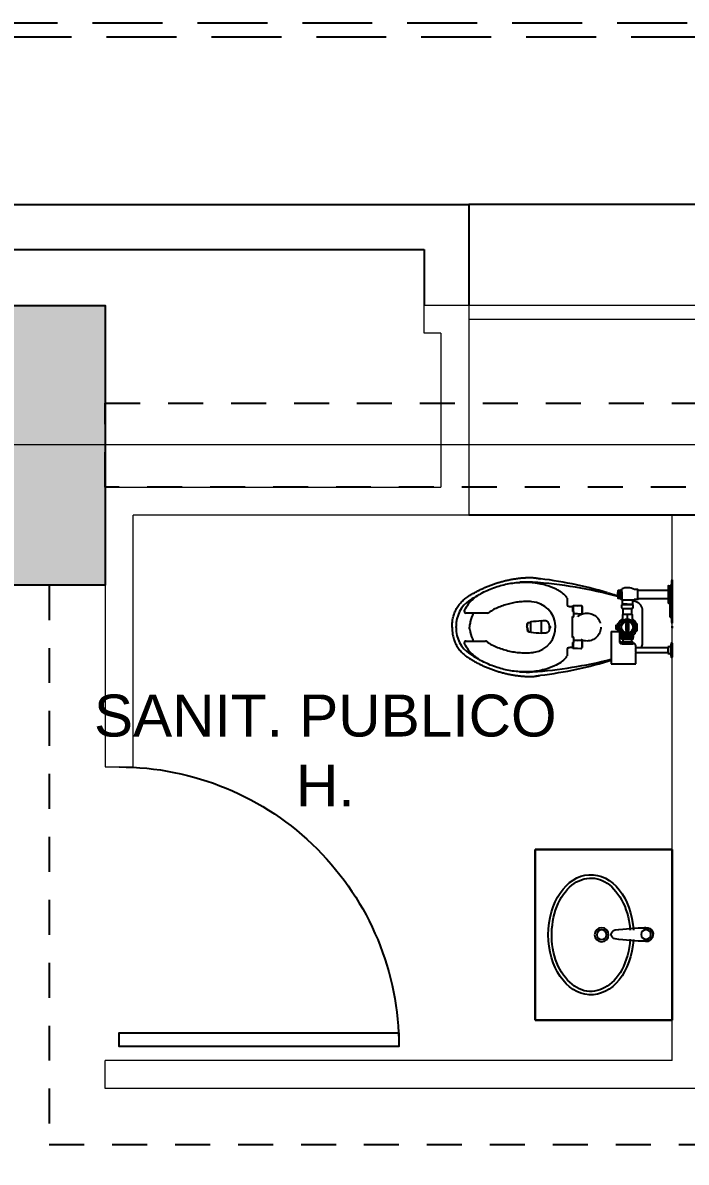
# Model space of a CAD drawing. Header units: metres. Extents: x -22 to 564, y 0 to 143.
# Drawn here: x 128.185 to 130.556, y 51.712 to 55.785 of the extents above; entities that cross this region are included whole.
import ezdxf
from ezdxf.enums import TextEntityAlignment as Align

# ---------------------------------------------------------------- set-up
doc = ezdxf.new("R2010")
doc.units = ezdxf.units.M
for name, pattern in [('EJES630', [6.3, 5.5, -0.4, 0, -0.4]), ('XREF 1N NEURO-ONCOLOGIA$0$CONJUNTO TLAHUAC$0$HIDDEN2', [0.1875, 0.125, -0.0625]), ('XREF 1N NEURO-ONCOLOGIA$0$DASHED2', [0.375, 0.25, -0.125]), ('XREF 1N NEURO-ONCOLOGIA$0$HIDDEN2', [0.1875, 0.125, -0.0625])]:
    doc.linetypes.add(name, pattern=pattern)
for name, color, linetype, lineweight in [('EJES', 11, 'EJES630', 0), ('XREF 1N NEURO-ONCOLOGIA$0$HERRERIAS', 1, 'Continuous', 18), ('XREF 1N NEURO-ONCOLOGIA$0$MUROS DE TABLAROCA', 150, 'Continuous', 13)]:
    doc.layers.add(name, color=color, linetype=linetype, lineweight=lineweight)
for name, color, linetype in [('TEXTO', 7, 'Continuous'), ('XREF 1N NEURO-ONCOLOGIA$0$-CG-M-WALL', 7, 'Continuous'), ('XREF 1N NEURO-ONCOLOGIA$0$COLUMNAS', 6, 'Continuous'), ('XREF 1N NEURO-ONCOLOGIA$0$CONTRAVENTEOS', 6, 'XREF 1N NEURO-ONCOLOGIA$0$HIDDEN2'), ('XREF 1N NEURO-ONCOLOGIA$0$LAMINA MULTIPERFORADA', 9, 'Continuous'), ('XREF 1N NEURO-ONCOLOGIA$0$Mobiliario Fijo', 40, 'Continuous'), ('XREF 1N NEURO-ONCOLOGIA$0$MUROS BAJOS', 2, 'Continuous'), ('XREF 1N NEURO-ONCOLOGIA$0$NOVIDESA', 11, 'Continuous'), ('XREF 1N NEURO-ONCOLOGIA$0$PROYECCIÓN', 8, 'XREF 1N NEURO-ONCOLOGIA$0$CONJUNTO TLAHUAC$0$HIDDEN2'), ('XREF 1N NEURO-ONCOLOGIA$0$PUERTAS', 253, 'Continuous'), ('XREF 1N NEURO-ONCOLOGIA$0$TEX-MOB', 4, 'Continuous')]:
    doc.layers.add(name, color=color, linetype=linetype)
doc.styles.add('100 LOCALES 25', font='arial.ttf', dxfattribs={"height": 0.25})
doc.styles.add('XREF 1N NEURO-ONCOLOGIA$0$HANDLET', font='romans.shx')

# ---------------------------------------------------------------- blocks, each defined once
blk = doc.blocks.new('XREF 1N NEURO-ONCOLOGIA$0$C-1')
at = {"layer": 'XREF 1N NEURO-ONCOLOGIA$0$-CG-M-WALL', "true_color": 0x636466}
h = blk.add_hatch(color=251, dxfattribs=at)
h.dxf.hatch_style = 1
h.paths.add_polyline_path([(-0.5, -0.5), (-0.5, 0.5), (0.5, 0.5), (0.5, -0.5)])
blk.add_lwpolyline([(-0.5, -0.5), (-0.5, 0.5), (0.5, 0.5), (0.5, -0.5)], close=True)
blk = doc.blocks.new('XREF 1N NEURO-ONCOLOGIA$0$XREF PB NEURO-ONCOLOGIA$0$XR-02$0$LAVABO.NORMATIVO')
for p, q in [((-0.305, -0.49), (-0.305, 0)), ((-0.305, 0), (0.305, 0)), ((0.305, 0), (-0.305, 0)), ((-0.305, 0), (-0.305, -0.49)), ((0.305, -0.49), (0.305, 0)), ((0.305, 0), (0.305, -0.49)), ((0.305, -0.49), (-0.305, -0.49)), ((-0.305, -0.49), (0.305, -0.49))]:
    blk.add_line(p, q)
for centre, radius in [((0.001, -0.0938), 0.0171), ((0, -0.2523), 0.025), ((0, -0.2523), 0.0175)]:
    blk.add_circle(centre, radius)
for centre, radius, start, end in [((0.001, -0.0938), 0.0254, 0, 198.6555), ((0.001, -0.0938), 0.0242, 359.5329, 180.4671), ((0.8216, -0.0871), 0.8447, 180.4671, 187.9569), ((-0.8195, -0.0871), 0.8447, 352.0431, 359.5329), ((0.0011, -0.0938), 0.0254, 341.3375, 0.0036), ((0.001, -0.2018), 0.0162, 187.9569, 352.0431)]:
    blk.add_arc(centre, radius, start, end)
blk.add_ellipse((0, -0.2907), major_axis=(-0.215, 0), ratio=0.709302, start_param=4.791428, end_param=10.916607)
blk.add_open_spline([(-0.0163, -0.1507), (-0.0558, -0.153), (-0.0942, -0.1635), (-0.1837, -0.2123), (-0.2121, -0.2654), (-0.1879, -0.3629), (-0.1336, -0.4082), (0.0089, -0.4403), (0.0926, -0.4256), (0.1966, -0.3523), (0.2151, -0.2979), (0.1733, -0.2026), (0.1106, -0.1621), (0.0301, -0.1518), (0.0232, -0.1511), (0.0163, -0.1507)], degree=3, knots=[4.791428, 4.791428, 4.791428, 4.791428, 5.367357, 5.367357, 6.457084, 6.457084, 7.54681, 7.54681, 8.636537, 8.636537, 9.726264, 9.726264, 10.81599, 10.81599, 10.916607, 10.916607, 10.916607, 10.916607])
blk = doc.blocks.new('XREF 1N NEURO-ONCOLOGIA$0$XR-02$0$tzf-17 con tapa')
for p, q in [((0.1361, -0.2187), (0.2509, -0.2187)), ((0.0436, -0.3379), (0.0434, -0.3256)), ((0.0436, -0.3255), (0.0436, -0.3536)), ((0.047, -0.3219), (0.0471, -0.3219)), ((0.0472, -0.3219), (0.052, -0.3219)), ((0.069, -0.3222), (0.0472, -0.3219)), ((0.052, -0.3219), (0.0638, -0.3219)), ((0.0638, -0.3219), (0.0688, -0.3219)), ((0.1675, -0.3381), (0.1673, -0.3258)), ((0.1675, -0.3258), (0.1675, -0.353)), ((0.171, -0.3221), (0.1711, -0.3221)), ((0.1712, -0.3221), (0.1759, -0.3221)), ((0.1929, -0.3224), (0.1712, -0.3221)), ((0.1759, -0.3221), (0.1878, -0.3221)), ((0.1878, -0.3221), (0.1927, -0.3221)), ((0.0436, -0.3536), (0.0639, -0.3539)), ((0.0438, -0.3536), (0.0438, -0.3536)), ((0.0446, -0.3536), (0.0438, -0.3536)), ((0.0438, -0.3536), (0.0438, -0.3538)), ((0.0438, -0.3538), (0.0438, -0.3539)), ((0.0464, -0.3627), (0.0438, -0.3539)), ((0.0447, -0.3536), (0.0446, -0.3536)), ((0.0447, -0.3536), (0.047, -0.3536)), ((0.0464, -0.3636), (0.0464, -0.3598)), ((0.0505, -0.3562), (0.0639, -0.3563)), ((0.0639, -0.353), (0.0825, -0.353)), ((0.0639, -0.353), (0.0639, -0.3563)), ((0.0718, -0.353), (0.0726, -0.326)), ((0.0722, -0.3384), (0.072, -0.353)), ((0.0835, -0.3539), (0.0835, -0.3562)), ((0.1563, -0.3562), (0.1563, -0.3539)), ((0.1572, -0.353), (0.1749, -0.353)), ((0.1759, -0.3539), (0.1759, -0.3562)), ((0.1759, -0.3539), (0.1957, -0.3542)), ((0.1959, -0.3541), (0.1934, -0.3629)), ((0.1934, -0.3598), (0.1934, -0.3636)), ((0.1957, -0.3542), (0.1965, -0.3262)), ((0.196, -0.3539), (0.1957, -0.3539)), ((0.1959, -0.3541), (0.196, -0.354)), ((0.1962, -0.3386), (0.196, -0.3539)), ((0.196, -0.354), (0.196, -0.3539)), ((0.013, -0.3779), (0.0136, -0.3779)), ((0.0152, -0.377), (0.0153, -0.3768)), ((0.017, -0.3758), (0.0175, -0.3758)), ((0.0175, -0.3758), (0.0411, -0.3758)), ((0.0457, -0.3721), (0.0457, -0.3698)), ((0.1941, -0.3698), (0.1941, -0.3721)), ((0.1986, -0.3758), (0.2223, -0.3758)), ((0.2223, -0.3758), (0.2228, -0.3758)), ((0.2268, -0.3779), (0.2251, -0.3779)), ((0.1173, -0.4379), (0.1141, -0.4387)), ((0.1256, -0.4387), (0.1141, -0.4387)), ((0.1224, -0.4379), (0.1256, -0.4387)), ((0.1415, -0.4666), (0.0983, -0.4666)), ((0.0292, -0.5014), (0.0292, -0.5014)), ((0.138, -0.5057), (0.1017, -0.5057)), ((0.1023, -0.5057), (0.1028, -0.5081)), ((0.1199, -0.5182), (0.1199, -0.5191)), ((0.1374, -0.5057), (0.137, -0.5081)), ((0.0698, -0.6597), (0.0698, -0.7362)), ((0.1699, -0.7362), (0.1699, -0.6674)), ((0.1137, -0.724), (0.1199, -0.724)), ((0.1261, -0.724), (0.1199, -0.724))]:
    blk.add_line(p, q)
at = {"linetype": 'XREF 1N NEURO-ONCOLOGIA$0$HIDDEN2', "ltscale": 0.25}
blk.add_circle((0.1199, -0.305), 0.05, dxfattribs=at)
for centre, radius, start, end in [((1.3634, -0.6427), 1.4264, 163.2334, 173.7464), ((1.3634, -0.6427), 1.4264, 162.7735, 163.1187), ((-1.3126, -0.6105), 1.5966, 4.0028, 14.2041), ((-1.1368, -0.6451), 1.4396, 17.1303, 17.2305), ((-1.1228, -0.6426), 1.4255, 16.8408, 17.2004), ((-1.1228, -0.6426), 1.4255, 6.2485, 16.8299), ((0.047, -0.3255), 0.00364, 90, 180.8185), ((0.0472, -0.3255), 0.00364, 89.1815, 180), ((0.0688, -0.3255), 0.00364, 26.429, 90), ((0.0689, -0.3259), 0.00364, 358.3631, 89.1815), ((0.171, -0.3258), 0.00364, 90, 180.8185), ((0.1712, -0.3258), 0.00364, 89.1815, 180), ((0.1927, -0.3258), 0.00364, 26.429, 90), ((0.1929, -0.3261), 0.00364, 358.3631, 89.1815), ((0.0447, -0.3536), 0.00091, 180.8185, 196.1443), ((0.0825, -0.3539), 0.00091, 0, 90), ((0.1195, -12.4585), 12.1022, 89.8216, 90.17503), ((0.1572, -0.3539), 0.00091, 90, 180), ((0.1749, -0.3539), 0.00091, 0, 90), ((0.1668, 2.1477), 2.504, 270.1875, 270.5141), ((0.1951, -0.3539), 0.00091, 343.8557, 359.1815), ((0.1165, -0.496), 0.1575, 131.7258, 132.3304), ((0.013, -0.3799), 0.00196, 89.3673, 131.099), ((0.0136, -0.3761), 0.00184, 269.3463, 330.6492), ((0.017, -0.3777), 0.00195, 90.4112, 151.5615), ((0.0411, -0.3712), 0.00455, 270, 0), ((0.1986, -0.3712), 0.00455, 180, 270), ((0.2227, -0.3777), 0.00195, 28.4386, 89.5888), ((0.2268, -0.3799), 0.00198, 49.0875, 90.4462), ((0.1243, -0.4948), 0.156, 47.6682, 48.2772), ((0.12, -0.5079), 0.091, 9.2548, 175.9387), ((0.1185, -0.4367), 0.000598, 317.9323, 342.9776), ((0.1213, -0.4367), 0.000597, 196.9872, 222.103), ((0.6388, -0.4383), 0.5413, 182.9967, 187.144), ((-0.387, -0.4394), 0.5292, 352.8086, 357.0508), ((0.2514, -0.5194), 0.2925, 175.9969, 184.8615), ((0.1193, -0.5183), 0.000937, 263.4365, 309.8712), ((0.1205, -0.5183), 0.000937, 230.1288, 276.5635), ((-0.0117, -0.5194), 0.2925, 355.0124, 4.0031), ((0.0625, -0.6597), 0.00728, 0, 37.067), ((0.1772, -0.6674), 0.00728, 142.0152, 180), ((0.3718, -0.4971), 0.415, 208.3551, 213.0094), ((0.1136, -0.6649), 0.1071, 213.0094, 272.1861), ((0.1396, -0.5584), 0.1676, 245.3845, 256.7621), ((0.1396, -0.5584), 0.1676, 256.7621, 258.2805), ((0.1396, -0.5584), 0.1676, 258.2805, 261.1157), ((0.1261, -0.6649), 0.1071, 267.8139, 326.9906), ((0.1002, -0.5584), 0.1676, 278.8843, 281.7195), ((0.1002, -0.5584), 0.1676, 281.7195, 283.2379), ((0.1002, -0.5584), 0.1676, 283.2379, 294.6155), ((-0.1321, -0.4971), 0.415, 326.9906, 331.7101), ((0.0625, -0.7362), 0.00728, 238.4381, 0), ((0.1199, -0.8279), 0.056, 90, 92.1861), ((0.1199, -0.8279), 0.056, 87.8139, 90), ((0.1772, -0.7362), 0.00728, 180, 301.5619)]:
    blk.add_arc(centre, radius, start, end)
blk.add_ellipse((0.2304, -0.4263), major_axis=(-0.0713, 0.1429), ratio=0.110156, start_param=-1.280538, end_param=-1.272211)
for points, knots in [([(0.0457, -0.3698), (0.0457, -0.3695), (0.0457, -0.3691), (0.0459, -0.3682), (0.046, -0.3678), (0.0461, -0.3667), (0.0462, -0.3661), (0.0463, -0.3649), (0.0464, -0.3643), (0.0464, -0.3636)], [0, 0, 0, 0, 0.25, 0.25, 0.5, 0.5, 0.75, 0.75, 1, 1, 1, 1]), ([(0.0464, -0.3598), (0.0463, -0.3595), (0.0464, -0.3593), (0.0465, -0.3588), (0.0465, -0.3586), (0.0468, -0.3582), (0.0469, -0.358), (0.0472, -0.3576), (0.0474, -0.3574), (0.0477, -0.357), (0.048, -0.3569), (0.0484, -0.3566), (0.0487, -0.3565), (0.0492, -0.3564), (0.0494, -0.3563), (0.05, -0.3562), (0.0502, -0.3562), (0.0505, -0.3562)], [0, 0, 0, 0, 0.125, 0.125, 0.25, 0.25, 0.375, 0.375, 0.5, 0.5, 0.625, 0.625, 0.75, 0.75, 0.875, 0.875, 1, 1, 1, 1]), ([(0.1892, -0.3562), (0.1895, -0.3562), (0.1898, -0.3562), (0.1903, -0.3563), (0.1906, -0.3564), (0.1911, -0.3565), (0.1913, -0.3566), (0.1918, -0.3569), (0.192, -0.357), (0.1924, -0.3574), (0.1926, -0.3576), (0.1929, -0.358), (0.193, -0.3582), (0.1932, -0.3586), (0.1933, -0.3588), (0.1934, -0.3593), (0.1934, -0.3595), (0.1934, -0.3598)], [0, 0, 0, 0, 0.125, 0.125, 0.25, 0.25, 0.375, 0.375, 0.5, 0.5, 0.625, 0.625, 0.75, 0.75, 0.875, 0.875, 1, 1, 1, 1]), ([(0.1934, -0.3636), (0.1934, -0.3643), (0.1934, -0.3649), (0.1935, -0.3661), (0.1936, -0.3667), (0.1938, -0.3678), (0.1939, -0.3682), (0.194, -0.3691), (0.1941, -0.3695), (0.1941, -0.3698)], [0, 0, 0, 0, 0.25, 0.25, 0.5, 0.5, 0.75, 0.75, 1, 1, 1, 1]), ([(0.0587, -0.7424), (0.0514, -0.7379), (0.0443, -0.7332), (0.0341, -0.7253), (0.0309, -0.7226), (0.0246, -0.7167), (0.0217, -0.7136), (0.0133, -0.7038), (0.0083, -0.6969), (-0.0006, -0.6826), (-0.0046, -0.6752), (-0.0119, -0.6599), (-0.0152, -0.6521), (-0.0212, -0.6361), (-0.0239, -0.628), (-0.0288, -0.6117), (-0.031, -0.6035), (-0.0348, -0.5869), (-0.0363, -0.5785), (-0.0386, -0.5616), (-0.0394, -0.5532), (-0.0404, -0.5364), (-0.0406, -0.528), (-0.0404, -0.5112), (-0.04, -0.5028), (-0.0387, -0.4902), (-0.0381, -0.486), (-0.0367, -0.4776), (-0.0359, -0.4734), (-0.0331, -0.4608), (-0.0308, -0.4526), (-0.0269, -0.4403), (-0.0255, -0.4363), (-0.0232, -0.4303), (-0.0224, -0.4283), (-0.0208, -0.4243), (-0.0199, -0.4224), (-0.0173, -0.4165), (-0.0154, -0.4127), (-0.0112, -0.4053), (-0.0089, -0.4017), (-0.004, -0.3948), (-0.0013, -0.3915), (0.0043, -0.3853), (0.0073, -0.3823), (0.0104, -0.3795)], [0, 0, 0, 0, 0.0625, 0.0625, 0.09375, 0.09375, 0.125, 0.125, 0.1875, 0.1875, 0.25, 0.25, 0.3125, 0.3125, 0.375, 0.375, 0.4375, 0.4375, 0.5, 0.5, 0.5625, 0.5625, 0.625, 0.625, 0.6875, 0.6875, 0.71875, 0.71875, 0.75, 0.75, 0.8125, 0.8125, 0.84375, 0.84375, 0.859375, 0.859375, 0.875, 0.875, 0.90625, 0.90625, 0.9375, 0.9375, 0.96875, 0.96875, 1, 1, 1, 1]), ([(0.2293, -0.3795), (0.2355, -0.3852), (0.2413, -0.3914), (0.2512, -0.4052), (0.2553, -0.4126), (0.2597, -0.4224), (0.2605, -0.4244), (0.2622, -0.4283), (0.263, -0.4303), (0.2652, -0.4363), (0.2666, -0.4404), (0.2706, -0.4527), (0.2729, -0.4609), (0.2765, -0.4775), (0.2779, -0.4858), (0.2797, -0.5026), (0.2802, -0.5111), (0.2804, -0.5281), (0.2801, -0.5367), (0.2791, -0.5537), (0.2783, -0.5622), (0.276, -0.5789), (0.2744, -0.5872), (0.2707, -0.6037), (0.2685, -0.6119), (0.2636, -0.6281), (0.2609, -0.6361), (0.2549, -0.6521), (0.2516, -0.66), (0.2442, -0.6753), (0.2402, -0.6828), (0.2335, -0.6936), (0.2311, -0.6971), (0.2261, -0.704), (0.2234, -0.7074), (0.2178, -0.7139), (0.2148, -0.717), (0.2087, -0.7228), (0.2054, -0.7255), (0.1954, -0.7332), (0.1883, -0.7379), (0.181, -0.7424)], [0, 0, 0, 0, 0.0625, 0.0625, 0.125, 0.125, 0.140625, 0.140625, 0.15625, 0.15625, 0.1875, 0.1875, 0.25, 0.25, 0.3125, 0.3125, 0.375, 0.375, 0.4375, 0.4375, 0.5, 0.5, 0.5625, 0.5625, 0.625, 0.625, 0.6875, 0.6875, 0.75, 0.75, 0.8125, 0.8125, 0.84375, 0.84375, 0.875, 0.875, 0.90625, 0.90625, 0.9375, 0.9375, 1, 1, 1, 1]), ([(0.1141, -0.4387), (0.1133, -0.4389), (0.1124, -0.4391), (0.1107, -0.4395), (0.1098, -0.4397), (0.1074, -0.4404), (0.1058, -0.4412), (0.103, -0.443), (0.1019, -0.4442), (0.0999, -0.4466), (0.0992, -0.4479), (0.098, -0.4507), (0.0977, -0.4521), (0.0974, -0.4543), (0.0974, -0.455), (0.0974, -0.4565), (0.0975, -0.4572), (0.0978, -0.4608), (0.098, -0.4637), (0.0983, -0.4666)], [0, 0, 0, 0, 0.0625, 0.0625, 0.125, 0.125, 0.25, 0.25, 0.375, 0.375, 0.5, 0.5, 0.625, 0.625, 0.6875, 0.6875, 0.75, 0.75, 1, 1, 1, 1]), ([(0.1189, -0.4371), (0.1189, -0.4372), (0.1188, -0.4372), (0.1187, -0.4373), (0.1186, -0.4373), (0.1184, -0.4375), (0.1183, -0.4375), (0.1179, -0.4377), (0.1176, -0.4378), (0.1173, -0.4379)], [0, 0, 0, 0, 0.125, 0.125, 0.25, 0.25, 0.5, 0.5, 1, 1, 1, 1]), ([(0.119, -0.4369), (0.1191, -0.4366), (0.1192, -0.4363), (0.1194, -0.4359), (0.1194, -0.4357), (0.1195, -0.4355), (0.1196, -0.4355), (0.1197, -0.4353), (0.1198, -0.4353), (0.12, -0.4353), (0.12, -0.4353), (0.1202, -0.4354), (0.1202, -0.4355), (0.1203, -0.4357), (0.1204, -0.4359), (0.1205, -0.4363), (0.1206, -0.4366), (0.1207, -0.4369)], [0, 0, 0, 0, 0.25, 0.25, 0.375, 0.375, 0.4375, 0.4375, 0.5, 0.5, 0.5625, 0.5625, 0.625, 0.625, 0.75, 0.75, 1, 1, 1, 1]), ([(0.1224, -0.4379), (0.1221, -0.4378), (0.1218, -0.4377), (0.1214, -0.4375), (0.1213, -0.4375), (0.1211, -0.4373), (0.121, -0.4373), (0.1209, -0.4372), (0.1209, -0.4372), (0.1208, -0.4371)], [0, 0, 0, 0, 0.5, 0.5, 0.75, 0.75, 0.875, 0.875, 1, 1, 1, 1]), ([(0.1256, -0.4387), (0.1265, -0.4389), (0.1273, -0.4391), (0.1291, -0.4395), (0.1299, -0.4397), (0.1324, -0.4404), (0.134, -0.4412), (0.1367, -0.443), (0.1379, -0.4442), (0.1398, -0.4466), (0.1406, -0.4479), (0.1417, -0.4507), (0.1421, -0.4521), (0.1423, -0.4543), (0.1423, -0.455), (0.1423, -0.4565), (0.1422, -0.4572), (0.1419, -0.4608), (0.1417, -0.4637), (0.1415, -0.4666)], [0, 0, 0, 0, 0.0625, 0.0625, 0.125, 0.125, 0.25, 0.25, 0.375, 0.375, 0.5, 0.5, 0.625, 0.625, 0.6875, 0.6875, 0.75, 0.75, 1, 1, 1, 1]), ([(0.0292, -0.5014), (0.0289, -0.5048), (0.0288, -0.5082), (0.0286, -0.5149), (0.0286, -0.5183), (0.0288, -0.5285), (0.0291, -0.5352), (0.0303, -0.5487), (0.0312, -0.5554), (0.0335, -0.5686), (0.0349, -0.5752), (0.0382, -0.5881), (0.0401, -0.5946), (0.0443, -0.6073), (0.0465, -0.6136), (0.0516, -0.6261), (0.0545, -0.6323), (0.0608, -0.6442), (0.0642, -0.6499), (0.0683, -0.6554)], [0, 0, 0, 0, 0.0625, 0.0625, 0.125, 0.125, 0.25, 0.25, 0.375, 0.375, 0.5, 0.5, 0.625, 0.625, 0.75, 0.75, 0.875, 0.875, 1, 1, 1, 1]), ([(0.1199, -0.5182), (0.1189, -0.518), (0.1178, -0.5179), (0.1158, -0.5177), (0.1148, -0.5176), (0.1117, -0.5172), (0.1097, -0.5169), (0.1072, -0.5164), (0.1067, -0.5163), (0.1058, -0.5159), (0.1054, -0.5156), (0.1047, -0.515), (0.1044, -0.5146), (0.104, -0.5139), (0.104, -0.5134), (0.1035, -0.5114), (0.1031, -0.5098), (0.1028, -0.5081)], [0, 0, 0, 0, 0.125, 0.125, 0.25, 0.25, 0.5, 0.5, 0.5625, 0.5625, 0.625, 0.625, 0.6875, 0.6875, 0.75, 0.75, 1, 1, 1, 1]), ([(0.1192, -0.5193), (0.1172, -0.519), (0.1153, -0.5188), (0.1114, -0.5182), (0.1094, -0.5179), (0.1071, -0.5174), (0.1066, -0.5172), (0.1057, -0.5168), (0.1054, -0.5165), (0.1047, -0.5157), (0.1044, -0.5153), (0.1041, -0.5145), (0.104, -0.514), (0.1035, -0.5117), (0.1031, -0.5099), (0.1028, -0.5081)], [0, 0, 0, 0, 0.25, 0.25, 0.5, 0.5, 0.5625, 0.5625, 0.625, 0.625, 0.6875, 0.6875, 0.75, 0.75, 1, 1, 1, 1]), ([(0.1199, -0.5182), (0.1209, -0.518), (0.1219, -0.5179), (0.124, -0.5177), (0.125, -0.5176), (0.128, -0.5172), (0.1301, -0.5169), (0.1326, -0.5164), (0.1331, -0.5163), (0.134, -0.5159), (0.1344, -0.5156), (0.1351, -0.515), (0.1353, -0.5146), (0.1357, -0.5139), (0.1358, -0.5134), (0.1363, -0.5114), (0.1366, -0.5098), (0.137, -0.5081)], [0, 0, 0, 0, 0.125, 0.125, 0.25, 0.25, 0.5, 0.5, 0.5625, 0.5625, 0.625, 0.625, 0.6875, 0.6875, 0.75, 0.75, 1, 1, 1, 1]), ([(0.1206, -0.5193), (0.1225, -0.519), (0.1245, -0.5188), (0.1284, -0.5182), (0.1303, -0.5179), (0.1327, -0.5174), (0.1332, -0.5172), (0.134, -0.5168), (0.1344, -0.5165), (0.135, -0.5157), (0.1353, -0.5153), (0.1357, -0.5145), (0.1357, -0.514), (0.1362, -0.5117), (0.1366, -0.5099), (0.137, -0.5081)], [0, 0, 0, 0, 0.25, 0.25, 0.5, 0.5, 0.5625, 0.5625, 0.625, 0.625, 0.6875, 0.6875, 0.75, 0.75, 1, 1, 1, 1]), ([(0.1715, -0.6629), (0.1738, -0.66), (0.1759, -0.6569), (0.1798, -0.6506), (0.1816, -0.6474), (0.1868, -0.6376), (0.1898, -0.6308), (0.1953, -0.617), (0.1977, -0.61), (0.2021, -0.5959), (0.204, -0.5888), (0.2074, -0.5744), (0.2087, -0.5671), (0.2107, -0.5524), (0.2113, -0.545), (0.212, -0.5302), (0.2121, -0.5228), (0.2118, -0.5117), (0.2116, -0.508), (0.2111, -0.5025), (0.2109, -0.5006), (0.2105, -0.4978), (0.2104, -0.4969), (0.2101, -0.4951), (0.21, -0.4941), (0.2098, -0.4932)], [0, 0, 0, 0, 0.0625, 0.0625, 0.125, 0.125, 0.25, 0.25, 0.375, 0.375, 0.5, 0.5, 0.625, 0.625, 0.75, 0.75, 0.875, 0.875, 0.9375, 0.9375, 0.96875, 0.96875, 0.984375, 0.984375, 1, 1, 1, 1])]:
    blk.add_open_spline(points, degree=3, knots=knots)
for points, weights in [([(-0.0563, -0.4926), (-0.0552, -0.4824), (-0.0528, -0.4725)], [0.94216281398, 0.922339074528, 0.90656203066]), ([(0.296, -0.4926), (0.295, -0.4825), (0.2926, -0.4727)], [0.94216281398, 0.922518420865, 0.906847833249]), ([(-0.0571, -0.5175), (-0.0576, -0.505), (-0.0563, -0.4926)], [1, 0.96771874759, 0.94216281398]), ([(-0.057, -0.5194), (-0.057, -0.5185), (-0.0571, -0.5175)], [1, 0.999997543195, 1]), ([(0.2968, -0.5175), (0.2974, -0.505), (0.296, -0.4926)], [1, 0.96771874759, 0.94216281398]), ([(0.2967, -0.5194), (0.2967, -0.5185), (0.2968, -0.5175)], [1, 0.999997543195, 1]), ([(0.1199, -0.7862), (0.1191, -0.7862), (0.1183, -0.7862)], [1, 0.999818026965, 1])]:
    blk.add_rational_spline(points, weights, degree=2)
for points, weights, knots in [([(0.1183, -0.7862), (0.0494, -0.7889), (0.0118, -0.731), (-0.051, -0.6344), (-0.057, -0.5194)], [1, 0.869595072185, 1, 0.965853886877, 1], [0.004294, 0.004294, 0.004294, 0.32836, 0.32836, 0.9293445, 0.9293445, 0.9293445]), ([(0.1199, -0.7862), (0.1207, -0.7862), (0.1215, -0.7862), (0.1904, -0.7889), (0.228, -0.731), (0.2907, -0.6344), (0.2967, -0.5194)], [1, 0.999818026965, 1, 0.869595072185, 1, 0.965853886877, 1], [0, 0, 0, 0.004294, 0.004294, 0.32836, 0.32836, 0.9293445, 0.9293445, 0.9293445])]:
    blk.add_rational_spline(points, weights, degree=2, knots=knots)
blk.add_wipeout([(-0.0153, -0.014), (-0.028, -0.014), (-0.0288, -0.0139), (-0.0296, -0.0135), (-0.0302, -0.0132), (-0.0304, -0.0126), (-0.0306, -0.0121), (-0.0308, -0.0116), (-0.0308, -0.0113), (-0.0314, 0), (0.0314, 0), (0.0308, -0.0113), (0.0307, -0.012), (0.0306, -0.0122), (0.0305, -0.0124), (0.0303, -0.0127), (0.0302, -0.013), (0.03, -0.0131), (0.0297, -0.0134), (0.0294, -0.0136), (0.0291, -0.0138), (0.0288, -0.0139), (0.0284, -0.014), (0.0281, -0.014), (0.028, -0.014), (0.0153, -0.014), (0.0153, -0.1225), (0.0194, -0.1225), (0.0194, -0.141), (0.0352, -0.141), (0.0352, -0.1377), (0.0526, -0.1377), (0.0526, -0.1448), (0.0733, -0.1448), (0.0733, -0.1424), (0.0901, -0.1424), (0.0929, -0.1383), (0.0959, -0.1348), (0.1, -0.1314), (0.1035, -0.1292), (0.1072, -0.1274), (0.1111, -0.1262), (0.1168, -0.1252), (0.1225, -0.1251), (0.1274, -0.1259), (0.1315, -0.1271), (0.1344, -0.1282), (0.1381, -0.1303), (0.1403, -0.1318), (0.1427, -0.1338), (0.1448, -0.1358), (0.1464, -0.1377), (0.1477, -0.1393), (0.1481, -0.14), (0.1486, -0.1407), (0.1488, -0.1411), (0.1489, -0.1411), (0.1489, -0.1368), (0.1508, -0.1368), (0.1508, -0.1389), (0.1575, -0.1389), (0.1575, -0.1439), (0.1746, -0.1439), (0.1746, -0.1507), (0.1785, -0.1529), (0.231, -0.1529), (0.231, -0.1653), (0.1785, -0.1653), (0.1746, -0.1675), (0.1746, -0.1743), (0.1575, -0.1743), (0.1575, -0.1793), (0.1508, -0.1793), (0.1508, -0.1814), (0.1489, -0.1814), (0.1489, -0.1771), (0.1475, -0.1791), (0.1459, -0.1812), (0.1432, -0.184), (0.1412, -0.1858), (0.1386, -0.1876), (0.1353, -0.1895), (0.1319, -0.191), (0.1295, -0.1918), (0.1267, -0.1925), (0.1221, -0.1931), (0.1205, -0.1932), (0.1165, -0.193), (0.1133, -0.1926), (0.1104, -0.1919), (0.1069, -0.1907), (0.1038, -0.1892), (0.101, -0.1875), (0.0975, -0.1848), (0.0948, -0.1822), (0.0929, -0.1799), (0.0913, -0.1777), (0.0901, -0.1758), (0.0733, -0.1758), (0.0733, -0.1734), (0.0526, -0.1734), (0.0526, -0.1806), (0.0352, -0.1806), (0.0352, -0.1772), (0.0194, -0.1772), (0.0194, -0.1885), (0.0167, -0.1885), (0.0167, -0.1941), (-0.0167, -0.1941), (-0.0167, -0.1885), (-0.0194, -0.1885), (-0.0194, -0.1225), (-0.0153, -0.1225)]).dxf.layer = 'XREF 1N NEURO-ONCOLOGIA$0$Mobiliario Fijo'
for p, q in [((0.1165, 0), (0.1233, 0)), ((0.1199, 0.0034), (0.1199, -0.0034)), ((0.2269, 0), (0.1781, 0)), ((0.1001, -0.0022), (0.1057, -0.0008)), ((0.1774, -0.0007), (0.1774, -0.0026)), ((0.1774, -0.0007), (0.2277, -0.0007)), ((0.1784, -0.0037), (0.1888, -0.0067)), ((0.1888, -0.0067), (0.2163, -0.0067)), ((0.1904, -0.0086), (0.1906, -0.0154)), ((0.1906, -0.0154), (0.2145, -0.0154)), ((0.1934, -0.1306), (0.1935, -0.0154)), ((0.2116, -0.0155), (0.2116, -0.1306)), ((0.2145, -0.0154), (0.2147, -0.0086)), ((0.2163, -0.0067), (0.2265, -0.0038)), ((0.2271, 0), (0.2269, 0)), ((0.2277, -0.0025), (0.2277, -0.0007)), ((0.0612, -0.1062), (0.0609, -0.1062)), ((0.1786, -0.1062), (0.0612, -0.1062)), ((0.1786, -0.1062), (0.1788, -0.1062)), ((0.0241, -0.1423), (0.0393, -0.1423)), ((0.0379, -0.1612), (0.0396, -0.1612)), ((0.0379, -0.1612), (0.0384, -0.1789)), ((0.0393, -0.1423), (0.0399, -0.1433)), ((0.0393, -0.1423), (0.0398, -0.1593)), ((0.0396, -0.1612), (0.0398, -0.1682)), ((0.0398, -0.1593), (0.0399, -0.1645)), ((0.0399, -0.1433), (0.0399, -0.1403)), ((0.0399, -0.1403), (0.0515, -0.1403)), ((0.0399, -0.1433), (0.0399, -0.1809)), ((0.0535, -0.1424), (0.0535, -0.1461)), ((0.0753, -0.1606), (0.0914, -0.1606)), ((0.0965, -0.1591), (0.1023, -0.145)), ((0.1023, -0.1762), (0.0965, -0.1621)), ((0.1024, -0.165), (0.1024, -0.1562)), ((0.1025, -0.1563), (0.1025, -0.1649)), ((0.1045, -0.1429), (0.118, -0.1373)), ((0.1069, -0.1295), (0.1069, -0.1264)), ((0.1069, -0.1295), (0.1069, -0.1336)), ((0.1071, -0.1264), (0.1071, -0.1292)), ((0.1113, -0.1264), (0.1113, -0.1292)), ((0.1159, -0.1264), (0.1159, -0.1292)), ((0.1223, -0.1373), (0.1348, -0.1425)), ((0.1242, -0.1264), (0.1242, -0.1292)), ((0.1289, -0.1264), (0.1289, -0.1292)), ((0.1299, -0.1336), (0.1444, -0.1336)), ((0.133, -0.1264), (0.133, -0.1292)), ((0.1333, -0.1336), (0.1333, -0.1264)), ((0.1376, -0.1563), (0.1376, -0.1649)), ((0.1378, -0.145), (0.1432, -0.1579)), ((0.1378, -0.165), (0.1378, -0.1562)), ((0.1436, -0.1621), (0.138, -0.1757)), ((0.1468, -0.1406), (0.1466, -0.1376)), ((0.1475, -0.1396), (0.1475, -0.1521)), ((0.1475, -0.1431), (0.1486, -0.1431)), ((0.1486, -0.1431), (0.1492, -0.1781)), ((0.1486, -0.1431), (0.1491, -0.1439)), ((0.1495, -0.1701), (0.1491, -0.1439)), ((0.1491, -0.1439), (0.1492, -0.1439)), ((0.1492, -0.1439), (0.1497, -0.1431)), ((0.1492, -0.1439), (0.1499, -0.1773)), ((0.1503, -0.1781), (0.1497, -0.1431)), ((0.1497, -0.1431), (0.1499, -0.1431)), ((0.1499, -0.1431), (0.1505, -0.1781)), ((0.1499, -0.1431), (0.1499, -0.1431)), ((0.1499, -0.1431), (0.1503, -0.1439)), ((0.1503, -0.1439), (0.1506, -0.1622)), ((0.1503, -0.1439), (0.1505, -0.1439)), ((0.1505, -0.1439), (0.1508, -0.1433)), ((0.1505, -0.1439), (0.1507, -0.1498)), ((0.1506, -0.1622), (0.1507, -0.1703)), ((0.1507, -0.1498), (0.1508, -0.1593)), ((0.1508, -0.1593), (0.1508, -0.1605)), ((0.1508, -0.1605), (0.1508, -0.162)), ((0.1508, -0.162), (0.1508, -0.1637)), ((0.1931, -0.1305), (0.1863, -0.1305)), ((0.2509, -0.1305), (0.212, -0.1305)), ((0.2509, -0.2187), (0.2509, -0.1305)), ((-0.0132, -0.1809), (-0.0139, -0.1805)), ((-0.0132, -0.181), (-0.0132, -0.181)), ((-0.0132, -0.181), (-0.0131, -0.181)), ((-0.0131, -0.181), (-0.013, -0.181)), ((-0.0131, -0.1837), (-0.0131, -0.1814)), ((-0.0131, -0.1814), (0.0202, -0.1814)), ((-0.0131, -0.1837), (0.02, -0.1837)), ((-0.0104, -0.1867), (-0.0131, -0.1837)), ((-0.013, -0.181), (-0.012, -0.181)), ((-0.012, -0.181), (-0.0071, -0.1809)), ((0.0173, -0.1867), (-0.0104, -0.1867)), ((-0.0104, -0.1867), (-0.0102, -0.1933)), ((-0.0088, -0.1946), (0.0159, -0.1946)), ((-0.0071, -0.1809), (0.0058, -0.1807)), ((0.0058, -0.1807), (0.0094, -0.1806)), ((0.009, -0.1952), (0.009, -0.1949)), ((0.0094, -0.1806), (0.0191, -0.1805)), ((0.0171, -0.1933), (0.0173, -0.1867)), ((0.02, -0.1837), (0.0173, -0.1867)), ((0.0191, -0.1805), (0.0197, -0.1805)), ((0.02, -0.1814), (0.02, -0.1837)), ((0.0202, -0.1805), (0.0209, -0.1809)), ((0.0202, -0.1814), (0.0209, -0.181)), ((0.0241, -0.1789), (0.0384, -0.1789)), ((0.0384, -0.1789), (0.0392, -0.1775)), ((0.0392, -0.1775), (0.0393, -0.1775)), ((0.0393, -0.1775), (0.0399, -0.1785)), ((0.0398, -0.1682), (0.0399, -0.1743)), ((0.0399, -0.1645), (0.0399, -0.1732)), ((0.0399, -0.1732), (0.0399, -0.1742)), ((0.0399, -0.1809), (0.0515, -0.1809)), ((0.0535, -0.1789), (0.0535, -0.1751)), ((0.0753, -0.1751), (0.0753, -0.1777)), ((0.0753, -0.1777), (0.097, -0.1776)), ((0.1045, -0.1783), (0.1185, -0.1842)), ((0.1073, -0.1946), (0.1073, -0.1919)), ((0.1124, -0.1946), (0.1124, -0.1919)), ((0.1168, -0.1946), (0.1168, -0.1919)), ((0.1221, -0.1839), (0.1356, -0.1783)), ((0.1256, -0.1946), (0.1256, -0.1919)), ((0.1296, -0.1946), (0.1296, -0.1919)), ((0.1299, -0.1876), (0.1444, -0.1876)), ((0.1333, -0.1919), (0.1333, -0.1876)), ((0.1333, -0.1946), (0.1333, -0.1919)), ((0.1361, -0.2187), (0.1361, -0.1879)), ((0.1361, -0.1879), (0.1408, -0.1879)), ((0.1399, -0.1879), (0.1404, -0.1876)), ((0.1407, -0.1879), (0.1412, -0.1876)), ((0.1466, -0.1839), (0.1468, -0.1806)), ((0.1475, -0.1781), (0.1475, -0.1691)), ((0.1475, -0.1691), (0.1475, -0.1816)), ((0.1492, -0.1781), (0.1475, -0.1781)), ((0.1492, -0.1781), (0.1497, -0.1773)), ((0.1497, -0.1773), (0.1495, -0.1701)), ((0.1497, -0.1773), (0.1499, -0.1773)), ((0.1499, -0.1773), (0.1503, -0.1781)), ((0.1503, -0.1781), (0.1505, -0.1781)), ((0.1505, -0.1781), (0.1508, -0.1774)), ((0.1507, -0.1703), (0.1507, -0.1724)), ((0.1716, -0.1879), (0.1752, -0.1879))]:
    blk.add_line(p, q)
for points in [[(-0.0491, -0.0008), (-0.0489, 0)], [(-0.0489, 0), (0.1055, 0)], [(0.1057, -0.0008), (0.1055, 0)], [(-0.0491, -0.0008), (-0.0435, -0.0022)], [(-0.0487, -0.0008), (0.1053, -0.0008)], [(-0.0435, -0.0022), (0.1001, -0.0022)], [(-0.0321, -0.0025), (-0.0266, -0.0081)], [(-0.0275, -0.013), (-0.0278, -0.0069)], [(-0.0254, -0.015), (0.0323, -0.015)], [(-0.0251, -0.0087), (0.0817, -0.0087)], [(0.0344, -0.013), (0.0346, -0.0087)], [(0.0832, -0.0081), (0.0887, -0.0025)], [(-0.0119, -0.1231), (-0.0139, -0.1231), (-0.0139, -0.135)], [(0.0188, -0.1231), (0.0209, -0.1231), (0.0209, -0.135)], [(0.0231, -0.1399), (0.0233, -0.1403)], [(0.0241, -0.1412), (0.0241, -0.1789), (0.0241, -0.1799)], [(0.0391, -0.1775), (0.0388, -0.168), (0.0387, -0.1612)], [(0.0753, -0.1461), (0.0753, -0.1435), (0.0971, -0.1434)], [(0.105, -0.1632), (0.105, -0.1579), (0.1066, -0.1579), (0.1066, -0.1598), (0.1083, -0.1598), (0.1083, -0.1579), (0.11, -0.1579), (0.11, -0.1632), (0.1083, -0.1632), (0.1083, -0.1613), (0.1066, -0.1613), (0.1066, -0.1632), (0.105, -0.1632)], [(0.1062, -0.1355), (0.1064, -0.1336), (0.1103, -0.1336)], [(0.1124, -0.1618), (0.1153, -0.1618), (0.1153, -0.1632), (0.1108, -0.1632), (0.1108, -0.1579), (0.1153, -0.1579), (0.1153, -0.1593), (0.1124, -0.1593), (0.1124, -0.1618)], [(0.1125, -0.1612), (0.1149, -0.1612), (0.1149, -0.1599)], [(0.1159, -0.1579), (0.1176, -0.1579), (0.1176, -0.1618), (0.1197, -0.1618), (0.1197, -0.1632), (0.1159, -0.1632), (0.1159, -0.1579)], [(0.119, -0.1579), (0.1207, -0.1579), (0.1216, -0.1612), (0.1226, -0.1579), (0.1242, -0.1579), (0.1226, -0.1632), (0.1207, -0.1632), (0.119, -0.1579)], [(0.1263, -0.1618), (0.1292, -0.1618), (0.1292, -0.1632), (0.1246, -0.1632), (0.1246, -0.1579), (0.1292, -0.1579), (0.1292, -0.1593), (0.1263, -0.1593), (0.1263, -0.1618)], [(0.1263, -0.1612), (0.1288, -0.1612), (0.1288, -0.1599)], [(0.1296, -0.1632), (0.1313, -0.1606), (0.1296, -0.1579), (0.1314, -0.1579), (0.1323, -0.1592), (0.1331, -0.1579), (0.135, -0.1579), (0.1333, -0.1606), (0.135, -0.1632), (0.1331, -0.1632), (0.1323, -0.1619), (0.1314, -0.1632), (0.1296, -0.1632)], [(0.1729, -0.1489), (0.1729, -0.1417), (0.1772, -0.1417), (0.1772, -0.1384), (0.1786, -0.1384), (0.1786, -0.1828), (0.1772, -0.1828), (0.1772, -0.1795), (0.1729, -0.1795), (0.1729, -0.1723), (0.1772, -0.1723), (0.1772, -0.1489), (0.1729, -0.1489), (0.1729, -0.1723)], [(0.1786, -0.1833), (0.1793, -0.1793), (0.1798, -0.1585), (0.1793, -0.1419), (0.1789, -0.1387), (0.1786, -0.1379)], [(0.0234, -0.1805), (-0.0164, -0.1805)], [(-0.0131, -0.1814), (-0.0139, -0.1814), (-0.0132, -0.181), (-0.0132, -0.1809), (-0.0132, -0.1809), (-0.0132, -0.1809), (-0.0132, -0.1809), (-0.0132, -0.1809), (-0.0132, -0.1808), (-0.0132, -0.1808), (-0.0132, -0.1808), (-0.0132, -0.1808), (-0.0131, -0.1808), (-0.0131, -0.1808), (-0.013, -0.1808), (-0.0129, -0.1808), (-0.0128, -0.1808), (-0.0124, -0.1808), (-0.0115, -0.1808), (-0.0098, -0.1807), (-0.0076, -0.1807), (-0.0037, -0.1806), (0.003, -0.1806), (0.0082, -0.1805), (0.0106, -0.1805), (0.0106, -0.1805)], [(0.0209, -0.1809), (0.0209, -0.1809), (0.0209, -0.1809), (0.0209, -0.1809), (0.0209, -0.1809), (0.0209, -0.1809), (0.0209, -0.1809), (0.0209, -0.1809), (0.0209, -0.1809), (0.0208, -0.1809), (0.0207, -0.1809), (0.0201, -0.1809), (0.0173, -0.181), (0.0153, -0.181), (0.0107, -0.1811), (0.0037, -0.1812), (-0.0078, -0.1813), (-0.0098, -0.1813), (-0.0115, -0.1814), (-0.0127, -0.1814), (-0.0133, -0.1814), (-0.0135, -0.1814)], [(-0.002, -0.1952), (-0.002, -0.1949)], [(0.1411, -0.188), (0.1411, -0.1879), (0.1713, -0.1879), (0.1713, -0.1879)]]:
    blk.add_lwpolyline(points)
for points in [[(-0.0119, -0.015), (0.0188, -0.015), (0.0188, -0.1231), (-0.0119, -0.1231)], [(0.0535, -0.1461), (0.0753, -0.1461), (0.0753, -0.1751), (0.0535, -0.1751)], [(0.1069, -0.1264), (0.1333, -0.1264), (0.1333, -0.1292), (0.1069, -0.1292)], [(0.1508, -0.1814), (0.1616, -0.1814), (0.1616, -0.1398), (0.1508, -0.1398)], [(0.1508, -0.1399), (0.1571, -0.1399), (0.1571, -0.1487), (0.1508, -0.1487)], [(0.1508, -0.1517), (0.1571, -0.1517), (0.1571, -0.1694), (0.1508, -0.1694)], [(0.1616, -0.1455), (0.1729, -0.1455), (0.1729, -0.1757), (0.1616, -0.1757)], [(0.1068, -0.1919), (0.1334, -0.1919), (0.1334, -0.1946), (0.1068, -0.1946)], [(0.1126, -0.1946), (0.1275, -0.1946), (0.1275, -0.2007), (0.1126, -0.2007)], [(0.1508, -0.1725), (0.1571, -0.1725), (0.1571, -0.1813), (0.1508, -0.1813)]]:
    blk.add_lwpolyline(points, close=True)
for radius in [0.0287, 0.0208, 0.0206]:
    blk.add_circle((0.1201, -0.1606), radius)
for centre, radius, start, end in [((0.1781, -0.0007), 0.000699, 90.9528, 179.9884), ((-0.0486, 0.0038), 0.0046, 263.5947, 268.4559), ((-0.0331, -0.0035), 0.00135, 45.0725, 87.1801), ((-0.0254, -0.0129), 0.0021, 183, 270), ((-0.0251, -0.0067), 0.00204, 225, 270), ((0.0323, -0.0129), 0.0021, 270, 357), ((0.0817, -0.0067), 0.00204, 270, 315), ((0.0897, -0.0035), 0.00137, 94.7227, 134.7414), ((0.1052, 0.0033), 0.00404, 271.1487, 276.8791), ((0.1788, -0.0024), 0.0014, 186.7349, 251.2313), ((0.1884, -0.0087), 0.00201, 2.8263, 77.3063), ((0.2167, -0.0087), 0.00201, 102.6722, 177.1705), ((0.2262, -0.0024), 0.00142, 280.2182, 357.7148), ((0.227, -0.0007), 0.000699, 359.9963, 84.9523), ((0.0609, -0.1386), 0.0324, 90, 162.4418), ((0.1788, -0.1386), 0.0324, 63.0756, 90), ((0.03, -0.1604), 0.0506, 150.3792, 203.3877), ((0.0223, -0.135), 0.0014, 180, 202.3854), ((-0.0267, -0.1622), 0.0546, 24.1417, 29.2361), ((0.0248, -0.1399), 0.00152, 197.7005, 241.6179), ((1.5523, -0.6105), 1.5966, 162.4445, 162.9485), ((1.5523, -0.6105), 1.5966, 162.4418, 162.4445), ((0.4654, -0.1572), 0.4265, 180.5403, 182.731), ((0.0515, -0.1424), 0.0021, 0, 90), ((0.1201, -0.1606), 0.0342, 112.6823, 150.0864), ((0.1201, -0.1606), 0.0338, 113.03, 149.6072), ((0.1002, -0.1606), 0.00402, 157.4999, 202.5001), ((0.1061, -0.1466), 0.00402, 112.4999, 157.5001), ((0.1201, -0.3691), 0.2137, 85.2566, 94.7434), ((0.1201, -0.3691), 0.2136, 85.2842, 94.7158), ((0.1151, -0.1633), 0.00333, 92.771, 141.1546), ((0.1201, -0.1412), 0.00442, 60.0251, 118.4175), ((0.1289, -0.1633), 0.00333, 92.771, 141.1546), ((0.1201, -0.1606), 0.0342, 51.9601, 67.3177), ((0.1229, -0.1564), 0.0287, 52.4204, 68.7317), ((0.1338, -0.1468), 0.00445, 24.0076, 75.6524), ((0.1392, -0.1605), 0.00473, 339.5535, 33.7109), ((0.1404, -0.1386), 0.00627, 9.3541, 51.7711), ((0.1405, -0.1386), 0.00627, 9.3541, 51.7711), ((0.1522, -0.1366), 0.00562, 189.3834, 212.1713), ((0.1197, -0.1608), 0.0347, 30.4452, 36.7467), ((0.1229, -0.1588), 0.0304, 29.7018, 36.0418), ((0.1863, -0.1382), 0.00771, 89.9605, 177.6253), ((0.2025, -0.0413), 0.0897, 263.9649, 276.0445), ((1.5523, -0.6105), 1.5966, 164.9037, 175.9972), ((-0.0088, -0.1933), 0.00134, 181.5, 270), ((-0.0017, -0.1949), 0.000343, 129.5338, 173.6561), ((-0.0017, -0.1952), 0.000336, 184.2026, 265.607), ((0.0035, -0.1279), 0.0678, 265.6071, 274.393), ((1.3766, -0.6451), 1.4396, 161.7644, 162.8369), ((0.0086, -0.1952), 0.000336, 274.393, 0), ((0.0086, -0.1949), 0.000384, 6.4023, 46.3389), ((0.0158, -0.1933), 0.00132, 272.56, 359.5188), ((0.0246, -0.1812), 0.0014, 109.984, 146.4949), ((0.0515, -0.1788), 0.0021, 269.9217, 358.0095), ((0.12, -0.1606), 0.0342, 209.8982, 247.1956), ((0.1201, -0.1606), 0.0338, 210.3928, 246.97), ((0.1061, -0.1746), 0.00402, 202.4999, 244.6781), ((0.1201, 0.0479), 0.2137, 265.2566, 274.7434), ((0.1201, 0.0479), 0.2136, 265.2842, 274.7158), ((0.1201, -0.1803), 0.00418, 247.9601, 298.5157), ((0.1201, -0.1606), 0.0338, 293.03, 298.243), ((0.1189, -0.1578), 0.0373, 292.8404, 297.3937), ((0.134, -0.1745), 0.00418, 292.9328, 343.6813), ((0.156, -0.0373), 0.1513, 264.2467, 275.9084), ((0.1405, -0.1826), 0.00627, 308.223, 348.2751), ((0.1405, -0.1826), 0.00627, 308.223, 348.2751), ((0.1525, -0.1847), 0.00586, 147.9912, 172.4866), ((0.1222, -0.1619), 0.0318, 322.8069, 330.7575), ((0.1347, -0.1706), 0.0161, 322.8448, 332.2385), ((0.175, -0.1842), 0.0037, 273.989, 13.1466)]:
    blk.add_arc(centre, radius, start, end)
blk = doc.blocks.new('XREF 1N NEURO-ONCOLOGIA')
at = {"layer": 'XREF 1N NEURO-ONCOLOGIA$0$CONTRAVENTEOS', "elevation": 0}
blk.add_lwpolyline([(20.9739, 15.9376), (20.9739, 10.9376), (20.6739, 10.9376), (20.6739, 15.9376)], close=True, dxfattribs=at)
at = {"layer": 'XREF 1N NEURO-ONCOLOGIA$0$HERRERIAS'}
for p, q in [((21.2739, 12.2376, 0), (21.2739, 14.6376, 0)), ((21.3239, 12.2376, 0), (21.3239, 14.6376, 0))]:
    blk.add_line(p, q, dxfattribs=at)
at = {"layer": 'XREF 1N NEURO-ONCOLOGIA$0$LAMINA MULTIPERFORADA', "linetype": 'XREF 1N NEURO-ONCOLOGIA$0$DASHED2'}
for points in [[(17.0364, 51.2076), (17.0364, 26.858), (22.334, 26.8578), (22.334, -3.0724), (-0.7361, -3.0724), (-0.7361, 52.1676), (10.057, 52.1676)], [(16.9864, 51.2076), (16.9864, 26.808), (22.284, 26.8078), (22.284, -3.0224), (-0.6861, -3.0224), (-0.6861, 52.1176), (10.057, 52.1176)]]:
    blk.add_lwpolyline(points, dxfattribs=at)
at = {"layer": 'XREF 1N NEURO-ONCOLOGIA$0$MUROS BAJOS'}
for p, q in [((20.5739, 12.2376), (20.5739, 14.6376)), ((21.6839, 12.2376), (21.6839, 14.6376))]:
    blk.add_line(p, q, dxfattribs=at)
at = {"layer": 'XREF 1N NEURO-ONCOLOGIA$0$MUROS DE TABLAROCA'}
for p, q in [((18.5239, 11.7845), (18.5239, 15.9376)), ((18.5239, 15.9376), (18.6239, 15.9376)), ((18.6239, 13.9111), (18.6239, 15.9376)), ((20.6739, 15.9376), (20.6739, 14.7376)), ((20.5739, 14.6376), (20.5739, 15.8376)), ((21.2239, 14.7376), (21.2239, 14.7976)), ((21.2239, 14.7976), (21.3239, 14.7976)), ((21.3239, 14.6376), (21.3239, 14.7976)), ((21.2239, 14.7376), (20.6739, 14.7376)), ((21.2239, 14.6376), (20.5739, 14.6376)), ((21.3239, 14.6376), (21.2239, 14.6376)), ((18.6239, 13.9111), (20.5739, 13.9111))]:
    blk.add_line(p, q, dxfattribs=at)
blk.add_lwpolyline([(20.3239, 15.9376), (19.6739, 15.9376), (19.6739, 15.8376), (20.5739, 15.8376)], dxfattribs=at)
at = {"layer": 'XREF 1N NEURO-ONCOLOGIA$0$NOVIDESA'}
for p, q in [((21.5239, 14.7976), (21.3239, 14.7976)), ((21.6839, 14.6376), (21.3239, 14.6376))]:
    blk.add_line(p, q, dxfattribs=at)
for points in [[(21.6839, 18.4977), (21.6839, 14.6376)], [(21.5239, 18.3377), (21.5239, 14.7976)]]:
    blk.add_lwpolyline(points, dxfattribs=at)
at = {"layer": 'XREF 1N NEURO-ONCOLOGIA$0$PUERTAS', "elevation": 0}
blk.add_lwpolyline([(19.6739, 15.8876, -0.414214), (18.6739, 14.8876), (18.6739, 15.8876), (18.7239, 15.8876), (18.7239, 14.8876), (18.6739, 14.8876)], format="xyb", dxfattribs=at)
at = {"layer": 'XREF 1N NEURO-ONCOLOGIA$0$COLUMNAS'}
blk.add_blockref('XREF 1N NEURO-ONCOLOGIA$0$C-1', (20.8239, 16.4376, 0), dxfattribs=at)
at = {"layer": 'XREF 1N NEURO-ONCOLOGIA$0$TEX-MOB', "style": 'XREF 1N NEURO-ONCOLOGIA$0$HANDLET'}
for p in [(1.7, 4.5847, 0), (1.7073, 2.0138, 0)]:
    blk.add_attdef('234', text='', height=0.075, rotation=180, dxfattribs=at).set_placement(p, align=Align.MIDDLE_CENTER)
at = {"layer": 'XREF 1N NEURO-ONCOLOGIA$0$Mobiliario Fijo', "color": 0, "xscale": 1.000021560812525, "yscale": 1.000021560812525, "zscale": 1.000021560812525, "rotation": 180.0000009091345}
blk.add_blockref('XREF 1N NEURO-ONCOLOGIA$0$XR-02$0$tzf-17 con tapa', (20.2938, 13.9111, 0), dxfattribs=at)
at = {"layer": 'XREF 1N NEURO-ONCOLOGIA$0$Mobiliario Fijo', "xscale": -1, "rotation": 180.00011481456}
blk.add_blockref('XREF 1N NEURO-ONCOLOGIA$0$XREF PB NEURO-ONCOLOGIA$0$XR-02$0$LAVABO.NORMATIVO', (19.0739, 13.9111, 0), dxfattribs=at)
at = {"layer": 'XREF 1N NEURO-ONCOLOGIA$0$PROYECCIÓN', "elevation": 0}
blk.add_lwpolyline([(20.3239, 16.1376), (18.3239, 16.1376), (18.3239, 11.5845), (20.5739, 11.5845)], dxfattribs=at)

msp = doc.modelspace()

# ---------------------------------------------------------------- block references
at = {"rotation": 90}
msp.add_blockref('XREF 1N NEURO-ONCOLOGIA', (144.4169, 33.4511), dxfattribs=at)

# ---------------------------------------------------------------- next in the draw order: linework, layer by layer
at = {"layer": 'EJES'}
msp.add_line((80.8511, 54.2772), (146.1892, 54.2772), dxfattribs=at)

# ---------------------------------------------------------------- next in the draw order: texts
at = {"layer": 'TEXTO', "insert": (128.4285, 53.3836), "char_height": 0.15, "width": 1.674895, "attachment_point": 1, "style": '100 LOCALES 25'}
msp.add_mtext('\\pxqc;SANIT. PUBLICO H.', dxfattribs=at)

doc.saveas('drawing.dxf')
